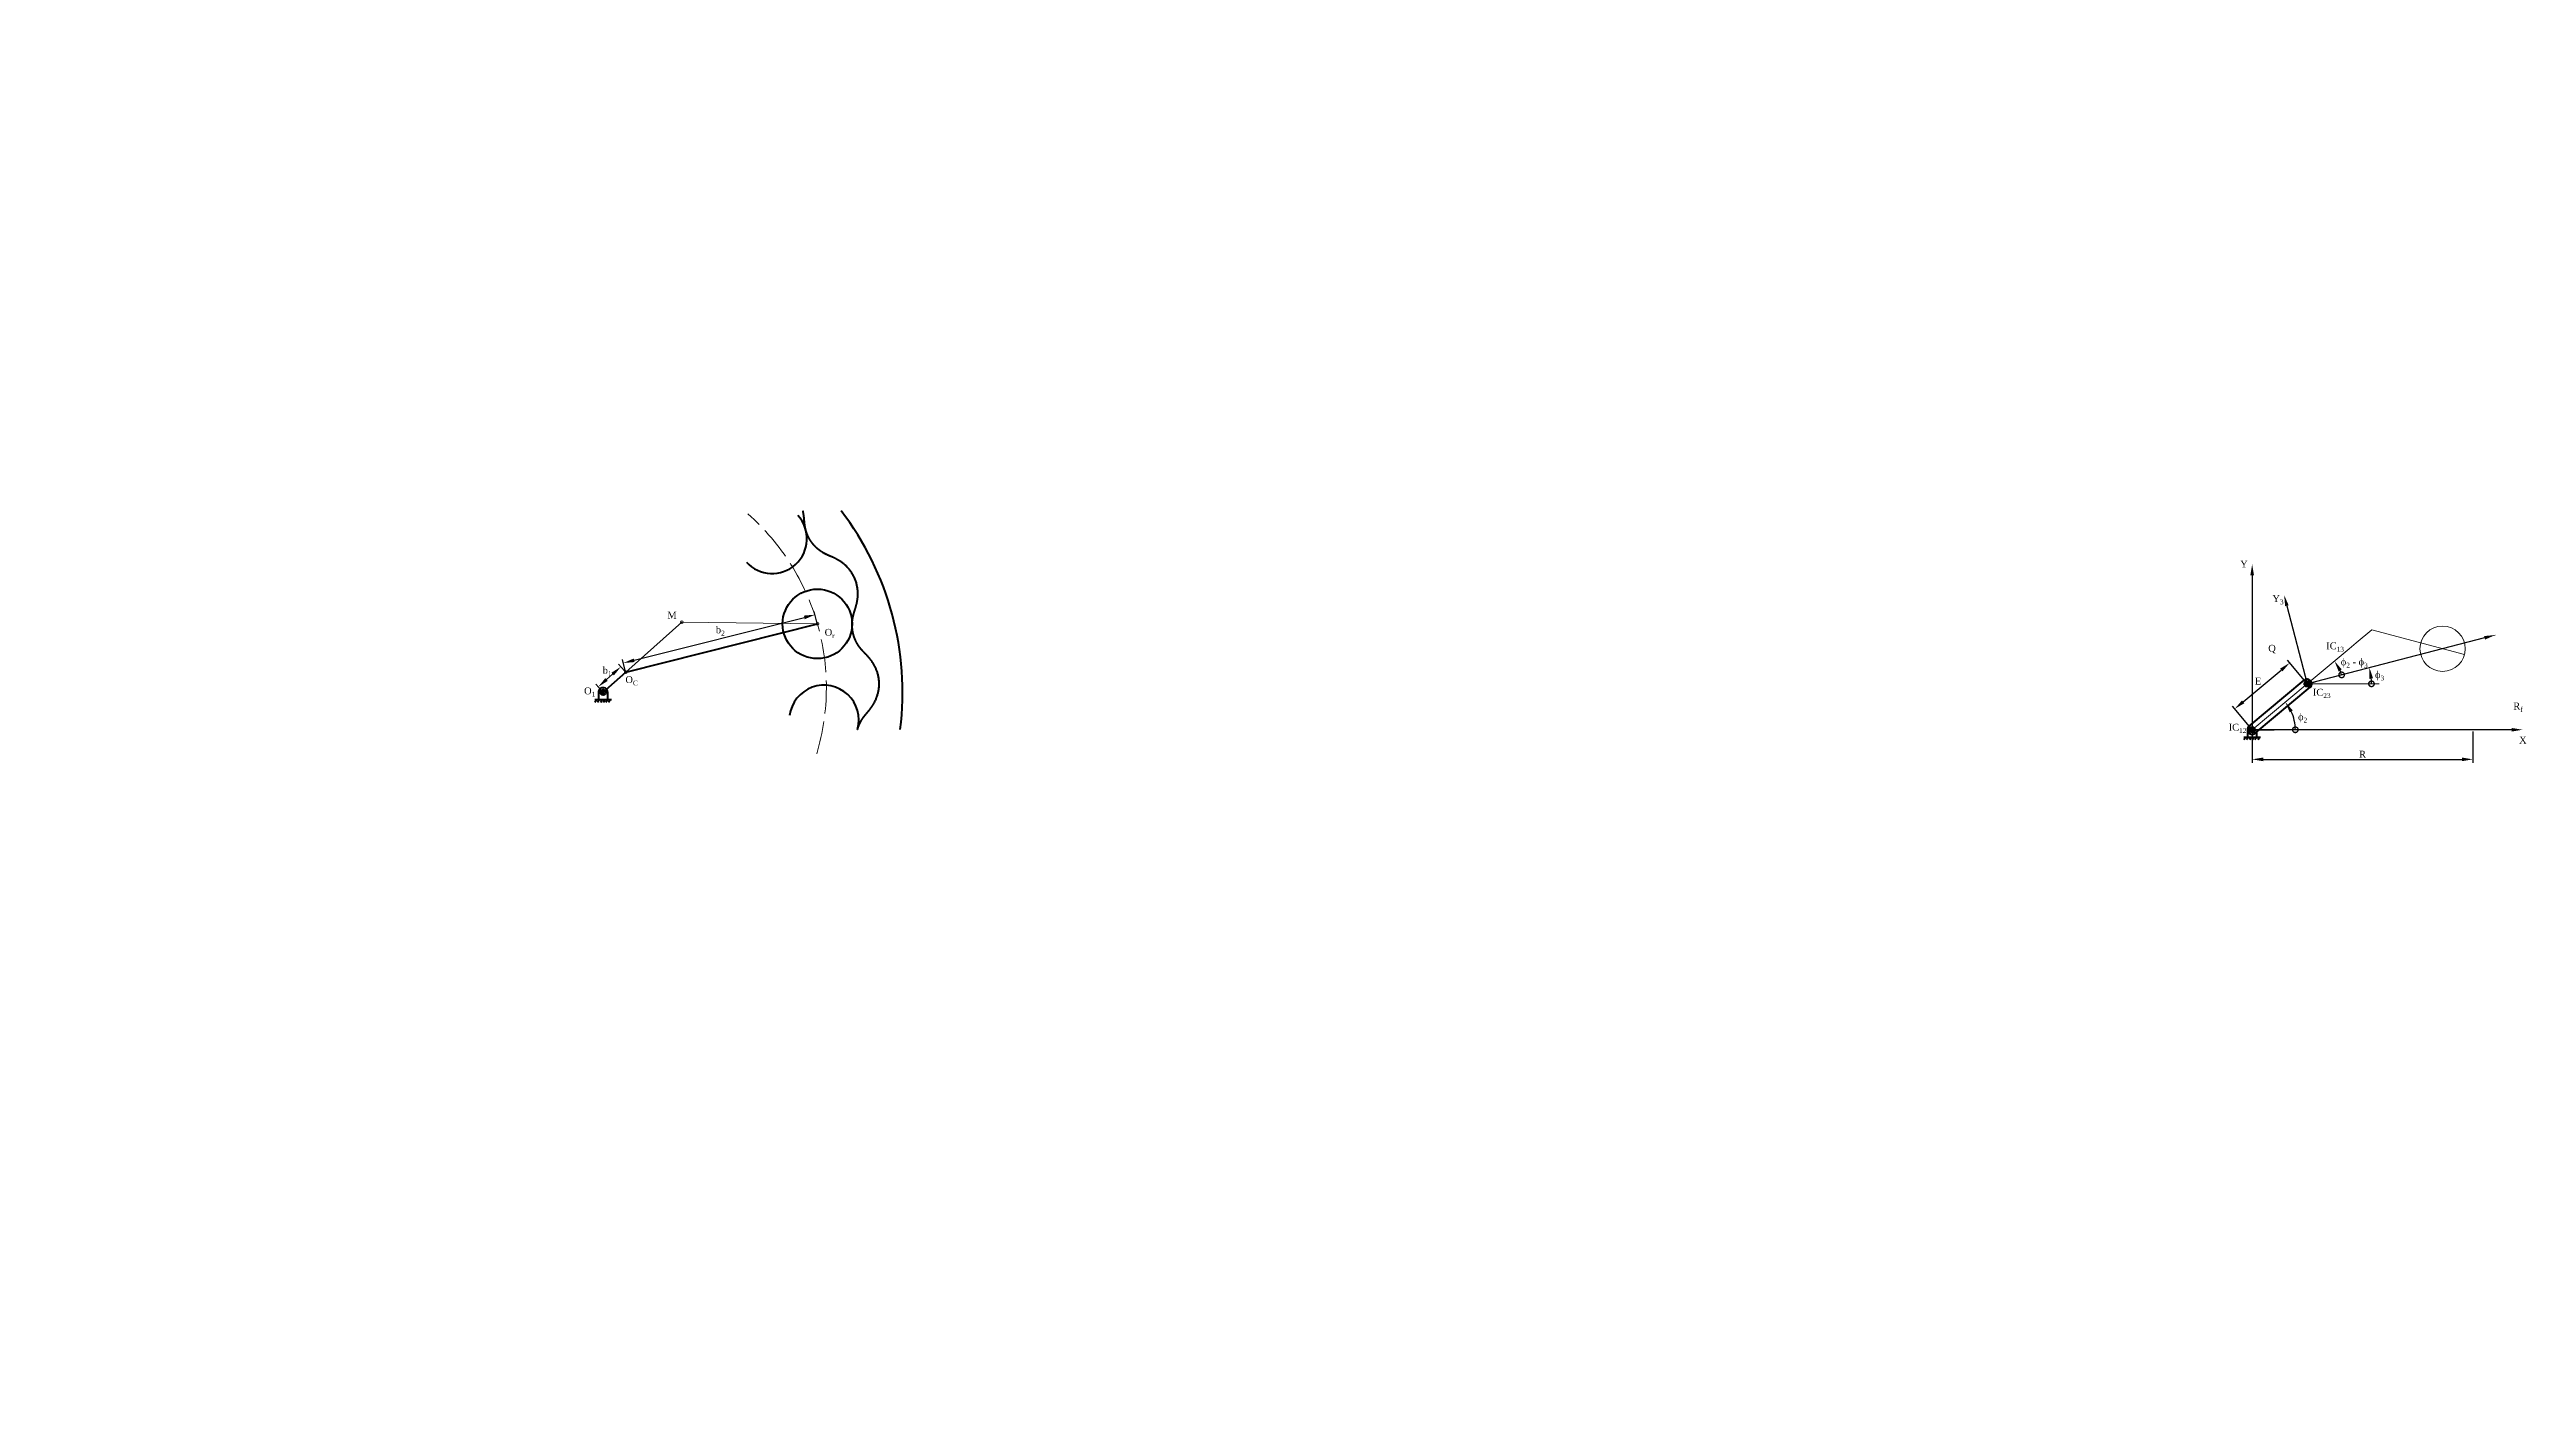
# Model space of a CAD drawing. Header units: millimetres. Extents: x -627 to 1823, y -1195 to 1759.
# Drawn here: x 925 to 1823, y -212 to 279 of the extents above; entities that cross this region are included whole.
import ezdxf
from ezdxf import colors
from ezdxf.entities.mleader import LeaderData, LeaderLine
from ezdxf.math import Vec2, Vec3

# ---------------------------------------------------------------- set-up
doc = ezdxf.new("R2010")
doc.units = ezdxf.units.MM
doc.linetypes.add('ACAD_ISO02W100', pattern=[15, 12, -3])
for name, color, linetype, lineweight in [('coordinate', 7, 'Continuous', 20), ('DIM', 7, 'Continuous', 20), ('PROFILE', 7, 'Continuous', 50)]:
    doc.layers.add(name, color=color, linetype=linetype, lineweight=lineweight)
doc.styles.get("Standard").update_dxf_attribs({"font": 'arial.ttf'})
doc.styles.add('可註解', font='arial.ttf')
doc.dimstyles.new('凸輪專題用', dxfattribs={"dimtxt": 2.5, "dimasz": 8, "dimexe": 1.25, "dimexo": 0.625, "dimtad": 1, "dimtxsty": 'Standard', "dimcen": 0, "dimadec": 0, "dimazin": 0, "dimtfac": 1, "dimtmove": 0, "dimatfit": 3, "dimfxl": 1, "dimarcsym": 0})

# ---------------------------------------------------------------- blocks, each defined once
blk = doc.blocks.new('_DotSmall')
at = {"color": 0, "linetype": 'ByBlock', "const_width": 0.5}
blk.add_lwpolyline([(-0.0625, 0, 1), (0.0625, 0, 1)], format="xyb", close=True, dxfattribs=at)
blk = doc.blocks.new('*D49')
at = {"layer": 'Defpoints', "color": 0, "transparency": 16777216}
for p in [(1743.38, 49.45), (1738.68, 36.39), (1723.45, 32.79), (1723.45, 32.79), (1803.45, 32.79)]:
    blk.add_point(p, dxfattribs=at)
at = {"layer": 'DIM', "color": 0, "lineweight": -2, "transparency": 16777216}
blk.add_arc((1723.45, 32.79), 15.65, 0, 25.21362, dxfattribs=at)
at = {"layer": 'DIM', "color": 0, "transparency": 16777216}
blk.add_solid([(1737.05, 39.1), (1738.17, 39.82), (1735.46, 42.83)], dxfattribs=at)
at = {"layer": 'DIM', "color": 0, "lineweight": -2, "transparency": 16777216, "xscale": 4, "yscale": 4, "zscale": 4, "rotation": 270.0000000000001}
blk.add_blockref('_DotSmall', (1739.1, 32.79), dxfattribs=at)
blk = doc.blocks.new('*D50')
at = {"layer": 'Defpoints', "color": 0, "transparency": 16777216}
for p in [(1737.06, 57.02), (1743.38, 49.45), (1723.45, 32.79)]:
    blk.add_point(p, dxfattribs=at)
at = {"layer": 'DIM', "color": 0, "lineweight": -2, "transparency": 16777216}
for p, q in [((1720.19, 42.92), (1733.99, 54.45)), ((1742.98, 49.93), (1736.25, 57.98)), ((1723.05, 33.27), (1716.32, 41.31))]:
    blk.add_line(p, q, dxfattribs=at)
at = {"layer": 'DIM', "color": 0, "transparency": 16777216}
for points in [[(1733.56, 54.96), (1734.41, 53.94), (1737.06, 57.02)], [(1719.77, 43.43), (1720.62, 42.41), (1717.13, 40.36)]]:
    blk.add_solid(points, dxfattribs=at)
at = {"layer": 'DIM', "color": 0, "transparency": 16777216, "insert": (1725.86, 50.1), "char_height": 2.5, "attachment_point": 5, "rotation": 39.89647}
blk.add_mtext('{\\fTimes New Roman|b0|i0|c0|p18; }', dxfattribs=at)
blk = doc.blocks.new('*D48')
at = {"layer": 'Defpoints', "color": 0, "transparency": 16777216}
for p in [(1723.45, 32.79), (1803.45, 32.79), (1803.45, 22.06)]:
    blk.add_point(p, dxfattribs=at)
at = {"layer": 'DIM', "color": 0, "lineweight": -2, "transparency": 16777216}
for p, q in [((1723.45, 32.17), (1723.45, 20.81)), ((1803.45, 32.17), (1803.45, 20.81)), ((1727.45, 22.06), (1799.45, 22.06))]:
    blk.add_line(p, q, dxfattribs=at)
at = {"layer": 'DIM', "color": 0, "transparency": 16777216}
for points in [[(1727.45, 22.73), (1727.45, 21.4), (1723.45, 22.06)], [(1799.45, 22.73), (1799.45, 21.4), (1803.45, 22.06)]]:
    blk.add_solid(points, dxfattribs=at)
at = {"layer": 'DIM', "color": 0, "transparency": 16777216, "insert": (1763.45, 23.94), "char_height": 2.5, "attachment_point": 5}
blk.add_mtext('{\\fTimes New Roman|b0|i0|c0|p18;R} ', dxfattribs=at)
blk = doc.blocks.new('*D51')
at = {"layer": 'Defpoints', "color": 0, "transparency": 16777216}
for p in [(1811.56, 67.13), (1755.26, 54.49), (1758.58, 62.16), (1743.38, 49.45), (1743.38, 49.45)]:
    blk.add_point(p, dxfattribs=at)
at = {"layer": 'DIM', "color": 0, "lineweight": -2, "transparency": 16777216}
blk.add_arc((1743.38, 49.45), 12.91, 14.53459, 22.06962, dxfattribs=at)
at = {"layer": 'DIM', "color": 0, "transparency": 16777216}
blk.add_solid([(1754.77, 53.96), (1755.91, 54.65), (1753.28, 57.73)], dxfattribs=at)
at = {"layer": 'DIM', "color": 0, "lineweight": -2, "transparency": 16777216, "xscale": 4, "yscale": 4, "zscale": 4, "rotation": 284.5345874168744}
blk.add_blockref('_DotSmall', (1755.88, 52.69), dxfattribs=at)
blk = doc.blocks.new('*D52')
at = {"layer": 'Defpoints', "color": 0, "transparency": 16777216}
for p in [(1811.56, 67.13), (1743.38, 49.45), (1743.38, 49.45), (1766.61, 51.42), (1769.51, 49.45)]:
    blk.add_point(p, dxfattribs=at)
at = {"layer": 'DIM', "color": 0, "lineweight": -2, "transparency": 16777216}
blk.add_arc((1743.38, 49.45), 23.31, 360, 4.69119, dxfattribs=at)
at = {"layer": 'DIM', "color": 0, "transparency": 16777216}
blk.add_solid([(1765.96, 51.25), (1767.27, 51.47), (1765.95, 55.3)], dxfattribs=at)
at = {"layer": 'DIM', "color": 0, "lineweight": -2, "transparency": 16777216, "xscale": 4, "yscale": 4, "zscale": 4, "rotation": 269.9999999999999}
blk.add_blockref('_DotSmall', (1766.69, 49.45), dxfattribs=at)
blk = doc.blocks.new('*D69')
at = {"layer": 'Defpoints', "color": 0, "transparency": 16777216}
for p in [(1132.26, 55.64), (1125.81, 46.38), (1134.01, 53.67)]:
    blk.add_point(p, dxfattribs=at)
at = {"layer": 'DIM', "color": 0, "lineweight": -2, "transparency": 16777216}
for p, q in [((1133.6, 54.13), (1131.43, 56.57)), ((1125.4, 46.85), (1123.23, 49.29)), ((1127.05, 51.01), (1129.27, 52.98))]:
    blk.add_line(p, q, dxfattribs=at)
at = {"layer": 'DIM', "color": 0, "transparency": 16777216}
for points in [[(1128.83, 53.48), (1129.71, 52.49), (1132.26, 55.64)], [(1126.61, 51.51), (1127.49, 50.51), (1124.06, 48.36)]]:
    blk.add_solid(points, dxfattribs=at)
blk = doc.blocks.new('*D70')
at = {"layer": 'Defpoints', "color": 0, "transparency": 16777216}
for p in [(1202.63, 74.51), (1203.47, 71.18), (1134.01, 53.67)]:
    blk.add_point(p, dxfattribs=at)
at = {"layer": 'DIM', "color": 0, "lineweight": -2, "transparency": 16777216}
for p, q in [((1137.05, 57.97), (1198.75, 73.53)), ((1203.31, 71.79), (1202.32, 75.72)), ((1133.86, 54.27), (1132.87, 58.21))]:
    blk.add_line(p, q, dxfattribs=at)
at = {"layer": 'DIM', "color": 0, "transparency": 16777216}
for points in [[(1198.59, 74.18), (1198.91, 72.88), (1202.63, 74.51)], [(1136.89, 58.62), (1137.21, 57.33), (1133.17, 56.99)]]:
    blk.add_solid(points, dxfattribs=at)
blk = doc.blocks.new('*D205')
at = {"layer": 'Defpoints', "color": 0, "transparency": 16777216}
for p in [(1130.12, -289.58), (1121.26, -296.99), (1121.26, -296.99), (1130.32, -299.06), (1176.64, -342.25)]:
    blk.add_point(p, dxfattribs=at)
at = {"layer": 'DIM', "color": 0, "lineweight": -2, "transparency": 16777216}
blk.add_arc((1121.26, -296.99), 9.29, 320.73732, 359.5981, dxfattribs=at)
at = {"layer": 'DIM', "color": 0, "transparency": 16777216}
blk.add_solid([(1129.55, -297.41), (1131.55, -296.69), (1128.39, -291.03)], dxfattribs=at)
at = {"layer": 'DIM', "color": 0, "lineweight": -2, "transparency": 16777216, "xscale": 6.4, "yscale": 6.4, "zscale": 6.4, "rotation": 230.7373248420033}
blk.add_blockref('_DotSmall', (1128.45, -302.87), dxfattribs=at)
blk = doc.blocks.new('*D213')
at = {"layer": 'Defpoints', "color": 0, "transparency": 16777216}
for p in [(1106.73, -704.37), (1094.27, -715.44), (1094.27, -715.44), (1117.41, -709.73), (1121.66, -715.44)]:
    blk.add_point(p, dxfattribs=at)
at = {"layer": 'DIM', "color": 0, "lineweight": -2, "transparency": 16777216}
blk.add_line((1107.2, -703.96), (1113.02, -698.79), dxfattribs=at)
blk.add_arc((1094.27, -715.44), 23.83, 0, 26.18211, dxfattribs=at)
at = {"layer": 'DIM', "color": 0, "transparency": 16777216}
blk.add_solid([(1114.77, -705.52), (1116.54, -704.33), (1112.09, -699.62)], dxfattribs=at)
at = {"layer": 'DIM', "color": 0, "lineweight": -2, "transparency": 16777216, "xscale": 6.4, "yscale": 6.4, "zscale": 6.4, "rotation": 270.0000000000002}
blk.add_blockref('_DotSmall', (1118.1, -715.44), dxfattribs=at)
blk = doc.blocks.new('*D214')
at = {"layer": 'Defpoints', "color": 0, "transparency": 16777216}
for p in [(1267.03, -678.4), (1094.27, -715.44), (1094.27, -715.44), (1107.99, -714.48), (1121.66, -715.44)]:
    blk.add_point(p, dxfattribs=at)
at = {"layer": 'DIM', "color": 0, "lineweight": -2, "transparency": 16777216}
for start, end in [(39.01154, 65.91965), (333.09189, 0), (0, 12.10343)]:
    blk.add_arc((1094.27, -715.44), 13.75, start, end, dxfattribs=at)
at = {"layer": 'DIM', "color": 0, "transparency": 16777216}
blk.add_solid([(1105.92, -706.33), (1103.99, -707.25), (1107.72, -712.56)], dxfattribs=at)
at = {"layer": 'DIM', "color": 0, "lineweight": -2, "transparency": 16777216, "xscale": 6.4, "yscale": 6.4, "zscale": 6.4, "rotation": 90.00000000000004}
blk.add_blockref('_DotSmall', (1108.02, -715.44), dxfattribs=at)
blk = doc.blocks.new('*D218')
at = {"layer": 'Defpoints', "color": 0, "transparency": 16777216}
for p in [(1212.31, -677.75), (1113.4, -698.45), (1113.4, -698.45), (1158.13, -695.37), (1161.06, -698.45)]:
    blk.add_point(p, dxfattribs=at)
at = {"layer": 'DIM', "color": 0, "lineweight": -2, "transparency": 16777216}
blk.add_arc((1113.4, -698.45), 44.83, 0, 3.63372, dxfattribs=at)
at = {"layer": 'DIM', "color": 0, "transparency": 16777216}
blk.add_solid([(1157.09, -695.75), (1159.2, -695.47), (1157.28, -689.27)], dxfattribs=at)
at = {"layer": 'DIM', "color": 0, "lineweight": -2, "transparency": 16777216, "xscale": 6.4, "yscale": 6.4, "zscale": 6.4, "rotation": 270}
blk.add_blockref('_DotSmall', (1158.23, -698.45), dxfattribs=at)

msp = doc.modelspace()

# ---------------------------------------------------------------- hatches: boundary and pattern name
at = {"layer": 'DIM'}
h = msp.add_hatch(color=256, dxfattribs=at)
h.dxf.hatch_style = 1
h.paths.add_polyline_path([(1743.88, 49.453), (1743.38, 49.453), (1742.997, 49.132, 0.7008809)])
h.paths.add_polyline_path([(1743.284, 49.943, 0.3582298), (1742.88, 49.453, 0.1758613), (1742.997, 49.132), (1743.38, 49.453)])
h.paths.add_polyline_path([(1743.764, 49.773, 0.2738851), (1743.284, 49.943), (1743.38, 49.453)])
h.paths.add_polyline_path([(1743.871, 49.549, 0.1260307), (1743.764, 49.773), (1743.38, 49.453)])
h.paths.add_polyline_path([(1743.871, 49.549), (1743.38, 49.453), (1743.88, 49.453, 0.0487501)])
h = msp.add_hatch(color=256, dxfattribs=at)
h.dxf.hatch_style = 1
h.paths.add_polyline_path([(1723.45, 33.291, 0.4142136), (1722.95, 32.791, 1), (1723.95, 32.791), (1723.45, 32.791)])
h.paths.add_polyline_path([(1723.834, 33.111, 0.2221686), (1723.45, 33.291), (1723.45, 32.791)], flags=17)
h.paths.add_polyline_path([(1723.834, 33.111), (1723.45, 32.791), (1723.95, 32.791, 0.1758613)], flags=17)

# ---------------------------------------------------------------- linework, layer by layer
for p, q in [((1134.012, 53.667), (1154.376, 71.757)), ((1154.376, 71.757), (1203.468, 71.18)), ((1743.38, 49.453), (1811.559, 67.129)), ((1758.578, 62.158), (1761.192, 64.344)), ((1761.192, 64.344), (1766.828, 69.055)), ((1766.828, 69.055), (1800.388, 60.047)), ((1743.38, 49.453), (1758.578, 62.158)), ((1723.45, 32.791), (1743.38, 49.453)), ((1723.45, 32.791), (1743.38, 49.453)), ((1743.38, 49.453), (1769.507, 49.453)), ((1723.45, 32.791), (1803.45, 32.791))]:
    msp.add_line(p, q, dxfattribs=at)
for centre, radius in [((1154.376, 71.757), 0.5), ((1203.468, 71.18), 0.5), ((1792.456, 62.176), 8.213), ((1134.012, 53.667), 0.5), ((1743.38, 49.453), 0.5), ((1723.45, 32.791), 0.5)]:
    msp.add_circle(centre, radius, dxfattribs=at)
at = {"layer": 'DIM', "linetype": 'ACAD_ISO02W100'}
msp.add_arc((1122.722, 48.027), 84, 343.397555, 48.602445, dxfattribs=at)
at = {"layer": 'PROFILE'}
for p, q in [((1134.012, 53.667), (1203.468, 71.18)), ((1124.145, 46.383), (1124.145, 43.717)), ((1125.812, 46.383), (1134.012, 53.667)), ((1127.479, 43.717), (1127.479, 46.383)), ((1722.381, 34.069), (1742.311, 50.731)), ((1724.519, 31.512), (1744.449, 48.174)), ((1122.812, 43.717), (1128.812, 43.717)), ((1123.477, 43.717), (1122.821, 42.729)), ((1124.477, 43.717), (1123.821, 42.729)), ((1125.477, 43.717), (1124.821, 42.729)), ((1126.477, 43.717), (1125.821, 42.729)), ((1127.477, 43.717), (1126.821, 42.729)), ((1128.477, 43.717), (1127.821, 42.729)), ((1720.45, 30.124), (1726.45, 30.124)), ((1721.115, 30.124), (1720.459, 29.136)), ((1722.115, 30.124), (1721.459, 29.136)), ((1721.784, 32.791), (1721.784, 30.124)), ((1723.115, 30.124), (1722.459, 29.136)), ((1724.115, 30.124), (1723.459, 29.136)), ((1725.115, 30.124), (1724.459, 29.136)), ((1725.117, 30.124), (1725.117, 32.011)), ((1726.115, 30.124), (1725.459, 29.136))]:
    msp.add_line(p, q, dxfattribs=at)
for centre, radius in [((1203.468, 71.18), 12.6), ((1125.812, 46.383), 1), ((1125.812, 46.383), 0.5), ((1743.38, 49.453), 1), ((1723.45, 32.791), 1)]:
    msp.add_circle(centre, radius, dxfattribs=at)
for centre, radius, start, end in [((1187.07, 102.021), 12.6, 222.247429, 42.247429), ((1125.812, 46.383), 108.517, 352.883586, 37.319534), ((1125.812, 46.383), 1.667, 358.13818, 181.86182), ((1205.904, 36.336), 12.6, 344.362541, 172.849721), ((1743.38, 49.453), 1.667, 309.534108, 130.258842), ((1723.45, 32.791), 1.667, 129.896475, 181.86182), ((1723.45, 32.791), 1.667, 129.896475, 309.896475)]:
    msp.add_arc(centre, radius, start, end, dxfattribs=at)
msp.add_open_spline([(1218.038, 32.94), (1218.048, 32.977), (1218.07, 33.053), (1218.104, 33.168), (1218.139, 33.284), (1218.176, 33.4), (1218.213, 33.515), (1218.251, 33.629), (1218.29, 33.742), (1218.33, 33.855), (1218.37, 33.966), (1218.412, 34.077), (1218.454, 34.187), (1218.497, 34.296), (1218.54, 34.404), (1218.584, 34.511), (1218.629, 34.617), (1218.674, 34.722), (1218.721, 34.825), (1218.767, 34.928), (1218.814, 35.03), (1218.862, 35.131), (1218.91, 35.231), (1218.959, 35.329), (1219.008, 35.427), (1219.058, 35.524), (1219.108, 35.619), (1219.158, 35.713), (1219.209, 35.807), (1219.261, 35.899), (1219.312, 35.99), (1219.364, 36.08), (1219.416, 36.169), (1219.469, 36.257), (1219.522, 36.344), (1219.575, 36.431), (1219.628, 36.516), (1219.682, 36.6), (1219.735, 36.683), (1219.79, 36.766), (1219.844, 36.847), (1219.899, 36.928), (1219.954, 37.008), (1220.009, 37.088), (1220.064, 37.166), (1220.12, 37.245), (1220.177, 37.322), (1220.233, 37.4), (1220.29, 37.477), (1220.348, 37.553), (1220.406, 37.63), (1220.464, 37.706), (1220.523, 37.782), (1220.583, 37.858), (1220.643, 37.935), (1220.705, 38.012), (1220.767, 38.089), (1220.83, 38.167), (1220.894, 38.246), (1220.96, 38.326), (1221.026, 38.407), (1221.095, 38.489), (1221.165, 38.573), (1221.236, 38.659), (1221.31, 38.746), (1221.385, 38.836), (1221.463, 38.929), (1221.544, 39.025), (1221.627, 39.124), (1221.713, 39.227), (1221.803, 39.335), (1221.896, 39.447), (1221.993, 39.564), (1222.094, 39.688), (1222.199, 39.818), (1222.309, 39.955), (1222.424, 40.1), (1222.544, 40.255), (1222.67, 40.419), (1222.802, 40.595), (1222.939, 40.783), (1223.083, 40.984), (1223.233, 41.2), (1223.39, 41.433), (1223.552, 41.683), (1223.721, 41.954), (1223.894, 42.246), (1224.073, 42.561), (1224.255, 42.901), (1224.439, 43.269), (1224.623, 43.665), (1224.806, 44.09), (1224.985, 44.547), (1225.157, 45.036), (1225.318, 45.555), (1225.465, 46.106), (1225.594, 46.685), (1225.702, 47.289), (1225.785, 47.916), (1225.839, 48.56), (1225.864, 49.216), (1225.856, 49.877), (1225.817, 50.537), (1225.747, 51.189), (1225.648, 51.828), (1225.522, 52.447), (1225.372, 53.043), (1225.203, 53.612), (1225.018, 54.15), (1224.821, 54.658), (1224.616, 55.133), (1224.405, 55.576), (1224.193, 55.988), (1223.981, 56.37), (1223.772, 56.724), (1223.567, 57.051), (1223.367, 57.353), (1223.173, 57.632), (1222.986, 57.89), (1222.807, 58.129), (1222.634, 58.35), (1222.47, 58.555), (1222.312, 58.746), (1222.162, 58.924), (1222.018, 59.089), (1221.881, 59.245), (1221.75, 59.39), (1221.626, 59.527), (1221.506, 59.657), (1221.392, 59.779), (1221.283, 59.895), (1221.178, 60.005), (1221.077, 60.111), (1220.981, 60.212), (1220.887, 60.308), (1220.797, 60.402), (1220.71, 60.492), (1220.626, 60.579), (1220.544, 60.663), (1220.465, 60.746), (1220.387, 60.826), (1220.312, 60.905), (1220.238, 60.982), (1220.166, 61.058), (1220.095, 61.133), (1220.025, 61.207), (1219.957, 61.281), (1219.89, 61.354), (1219.823, 61.426), (1219.757, 61.498), (1219.692, 61.57), (1219.628, 61.642), (1219.565, 61.714), (1219.501, 61.787), (1219.439, 61.859), (1219.377, 61.932), (1219.315, 62.005), (1219.253, 62.078), (1219.192, 62.153), (1219.131, 62.227), (1219.07, 62.303), (1219.01, 62.379), (1218.95, 62.456), (1218.89, 62.533), (1218.83, 62.612), (1218.77, 62.691), (1218.711, 62.771), (1218.652, 62.853), (1218.593, 62.935), (1218.534, 63.018), (1218.476, 63.102), (1218.417, 63.187), (1218.359, 63.274), (1218.302, 63.361), (1218.244, 63.449), (1218.187, 63.539), (1218.13, 63.63), (1218.073, 63.721), (1218.017, 63.814), (1217.961, 63.908), (1217.906, 64.003), (1217.851, 64.099), (1217.796, 64.196), (1217.742, 64.295), (1217.688, 64.394), (1217.635, 64.495), (1217.582, 64.596), (1217.53, 64.699), (1217.478, 64.802), (1217.428, 64.907), (1217.377, 65.013), (1217.328, 65.119), (1217.279, 65.227), (1217.23, 65.335), (1217.183, 65.445), (1217.136, 65.555), (1217.09, 65.666), (1217.045, 65.778), (1217.001, 65.891), (1216.957, 66.005), (1216.915, 66.119), (1216.873, 66.234), (1216.832, 66.35), (1216.792, 66.467), (1216.753, 66.584), (1216.715, 66.702), (1216.678, 66.82), (1216.642, 66.939), (1216.607, 67.058), (1216.573, 67.178), (1216.54, 67.298), (1216.508, 67.419), (1216.478, 67.54), (1216.448, 67.661), (1216.419, 67.783), (1216.392, 67.904), (1216.365, 68.026), (1216.34, 68.149), (1216.316, 68.271), (1216.293, 68.393), (1216.271, 68.516), (1216.25, 68.638), (1216.23, 68.761), (1216.212, 68.883), (1216.194, 69.005), (1216.178, 69.127), (1216.163, 69.249), (1216.149, 69.371), (1216.136, 69.492), (1216.124, 69.613), (1216.114, 69.734), (1216.104, 69.855), (1216.096, 69.975), (1216.088, 70.094), (1216.082, 70.213), (1216.077, 70.332), (1216.072, 70.45), (1216.069, 70.568), (1216.067, 70.685), (1216.066, 70.801), (1216.066, 70.917), (1216.067, 71.032), (1216.069, 71.146), (1216.071, 71.26), (1216.075, 71.373), (1216.08, 71.485), (1216.085, 71.596), (1216.092, 71.707), (1216.099, 71.817), (1216.107, 71.926), (1216.116, 72.034), (1216.126, 72.141), (1216.136, 72.248), (1216.147, 72.353), (1216.159, 72.458), (1216.172, 72.562), (1216.186, 72.665), (1216.2, 72.768), (1216.215, 72.869), (1216.23, 72.97), (1216.246, 73.069), (1216.263, 73.169), (1216.28, 73.267), (1216.298, 73.364), (1216.317, 73.461), (1216.336, 73.558), (1216.355, 73.653), (1216.375, 73.748), (1216.396, 73.843), (1216.417, 73.937), (1216.439, 74.031), (1216.461, 74.124), (1216.484, 74.217), (1216.507, 74.31), (1216.531, 74.403), (1216.555, 74.495), (1216.58, 74.588), (1216.605, 74.681), (1216.631, 74.775), (1216.658, 74.868), (1216.685, 74.963), (1216.713, 75.058), (1216.741, 75.155), (1216.771, 75.252), (1216.8, 75.351), (1216.831, 75.451), (1216.863, 75.553), (1216.895, 75.657), (1216.929, 75.764), (1216.963, 75.873), (1216.998, 75.985), (1217.035, 76.101), (1217.073, 76.22), (1217.112, 76.344), (1217.152, 76.472), (1217.193, 76.605), (1217.236, 76.745), (1217.281, 76.89), (1217.327, 77.043), (1217.375, 77.203), (1217.424, 77.372), (1217.474, 77.55), (1217.526, 77.739), (1217.58, 77.939), (1217.634, 78.152), (1217.689, 78.378), (1217.745, 78.619), (1217.801, 78.876), (1217.857, 79.151), (1217.911, 79.445), (1217.963, 79.759), (1218.012, 80.095), (1218.056, 80.454), (1218.094, 80.839), (1218.123, 81.248), (1218.142, 81.685), (1218.148, 82.148), (1218.139, 82.639), (1218.11, 83.156), (1218.06, 83.698), (1217.986, 84.262), (1217.883, 84.847), (1217.751, 85.447), (1217.588, 86.057), (1217.392, 86.673), (1217.164, 87.288), (1216.904, 87.896), (1216.615, 88.491), (1216.301, 89.067), (1215.965, 89.619), (1215.611, 90.143), (1215.245, 90.636), (1214.871, 91.097), (1214.494, 91.524), (1214.118, 91.917), (1213.746, 92.277), (1213.382, 92.606), (1213.029, 92.906), (1212.687, 93.178), (1212.358, 93.424), (1212.043, 93.648), (1211.743, 93.85), (1211.457, 94.034), (1211.186, 94.201), (1210.929, 94.353), (1210.685, 94.491), (1210.454, 94.618), (1210.236, 94.734), (1210.029, 94.84), (1209.832, 94.939), (1209.646, 95.03), (1209.47, 95.114), (1209.302, 95.193), (1209.143, 95.267), (1208.99, 95.336), (1208.845, 95.402), (1208.706, 95.463), (1208.573, 95.522), (1208.445, 95.578), (1208.321, 95.632), (1208.203, 95.684), (1208.088, 95.734), (1207.976, 95.782), (1207.869, 95.829), (1207.764, 95.875), (1207.661, 95.919), (1207.561, 95.963), (1207.464, 96.006), (1207.368, 96.049), (1207.274, 96.091), (1207.181, 96.133), (1207.09, 96.175), (1206.999, 96.216), (1206.91, 96.258), (1206.822, 96.299), (1206.734, 96.341), (1206.648, 96.383), (1206.561, 96.425), (1206.475, 96.467), (1206.39, 96.51), (1206.304, 96.554), (1206.219, 96.598), (1206.134, 96.642), (1206.049, 96.687), (1205.964, 96.733), (1205.879, 96.779), (1205.795, 96.826), (1205.71, 96.874), (1205.624, 96.923), (1205.539, 96.973), (1205.454, 97.023), (1205.368, 97.075), (1205.282, 97.127), (1205.197, 97.181), (1205.11, 97.235), (1205.024, 97.29), (1204.938, 97.347), (1204.851, 97.404), (1204.764, 97.463), (1204.677, 97.522), (1204.59, 97.583), (1204.503, 97.645), (1204.415, 97.708), (1204.328, 97.773), (1204.24, 97.838), (1204.153, 97.904), (1204.065, 97.972), (1203.977, 98.041), (1203.89, 98.111), (1203.802, 98.182), (1203.714, 98.255), (1203.627, 98.329), (1203.539, 98.403), (1203.452, 98.479), (1203.365, 98.557), (1203.278, 98.635), (1203.192, 98.715), (1203.105, 98.795), (1203.019, 98.877), (1202.933, 98.96), (1202.848, 99.044), (1202.763, 99.129), (1202.678, 99.215), (1202.594, 99.303), (1202.51, 99.391), (1202.427, 99.48), (1202.345, 99.571), (1202.263, 99.662), (1202.181, 99.755), (1202.1, 99.848), (1202.02, 99.942), (1201.941, 100.037), (1201.862, 100.133), (1201.784, 100.23), (1201.707, 100.328), (1201.63, 100.426), (1201.555, 100.526), (1201.48, 100.626), (1201.406, 100.726), (1201.333, 100.828), (1201.261, 100.93), (1201.19, 101.032), (1201.12, 101.135), (1201.051, 101.239), (1200.983, 101.343), (1200.915, 101.448), (1200.849, 101.553), (1200.784, 101.659), (1200.72, 101.765), (1200.658, 101.871), (1200.596, 101.978), (1200.535, 102.084), (1200.476, 102.191), (1200.417, 102.299), (1200.36, 102.406), (1200.304, 102.514), (1200.249, 102.621), (1200.195, 102.729), (1200.143, 102.836), (1200.091, 102.944), (1200.041, 103.052), (1199.992, 103.159), (1199.944, 103.267), (1199.897, 103.374), (1199.852, 103.481), (1199.807, 103.588), (1199.764, 103.694), (1199.722, 103.801), (1199.681, 103.907), (1199.641, 104.013), (1199.603, 104.118), (1199.565, 104.223), (1199.529, 104.328), (1199.493, 104.432), (1199.459, 104.536), (1199.426, 104.639), (1199.394, 104.742), (1199.363, 104.844), (1199.333, 104.946), (1199.304, 105.048), (1199.276, 105.149), (1199.249, 105.249), (1199.223, 105.349), (1199.198, 105.448), (1199.173, 105.547), (1199.15, 105.646), (1199.127, 105.744), (1199.106, 105.841), (1199.085, 105.938), (1199.065, 106.035), (1199.046, 106.131), (1199.027, 106.227), (1199.009, 106.322), (1198.992, 106.418), (1198.976, 106.513), (1198.96, 106.607), (1198.945, 106.702), (1198.93, 106.797), (1198.916, 106.891), (1198.903, 106.986), (1198.89, 107.081), (1198.877, 107.176), (1198.865, 107.272), (1198.853, 107.368), (1198.842, 107.465), (1198.831, 107.563), (1198.82, 107.662), (1198.81, 107.762), (1198.799, 107.863), (1198.789, 107.965), (1198.779, 108.07), (1198.769, 108.176), (1198.759, 108.285), (1198.749, 108.396), (1198.739, 108.51), (1198.729, 108.627), (1198.719, 108.748), (1198.708, 108.873), (1198.696, 109.002), (1198.685, 109.136), (1198.672, 109.275), (1198.658, 109.42), (1198.644, 109.572), (1198.628, 109.73), (1198.611, 109.897), (1198.591, 110.071), (1198.57, 110.256), (1198.546, 110.45), (1198.518, 110.655), (1198.487, 110.872), (1198.452, 111.102), (1198.411, 111.346), (1198.364, 111.605), (1198.311, 111.88), (1198.27, 112.071), (1198.248, 112.171), (1198.247, 112.173)], degree=3, knots=[475.1879425, 475.1879425, 475.1879425, 475.1879425, 475.3033034, 475.4254101, 475.5471141, 475.6683887, 475.7892086, 475.9095507, 476.0293911, 476.1487067, 476.2674757, 476.385676, 476.503287, 476.6202891, 476.7366638, 476.8523924, 476.9674581, 477.0818449, 477.1955384, 477.3085248, 477.4207921, 477.5323287, 477.6431258, 477.7531744, 477.8624693, 477.9710052, 478.078779, 478.1857899, 478.2920391, 478.3975287, 478.5022652, 478.6062555, 478.70951, 478.8120417, 478.9138665, 479.0150031, 479.1154729, 479.215302, 479.3145187, 479.4131565, 479.5112521, 479.6088471, 479.7059873, 479.8027238, 479.8991137, 479.9952187, 480.0911066, 480.1868535, 480.2825406, 480.3782584, 480.4741036, 480.5701839, 480.6666141, 480.7635215, 480.8610435, 480.9593285, 481.0585389, 481.1588508, 481.2604541, 481.3635577, 481.4683853, 481.5751815, 481.6842112, 481.7957619, 481.910145, 482.0276989, 482.1487916, 482.2738228, 482.4032242, 482.5374663, 482.6770591, 482.822556, 482.9745571, 483.1337127, 483.3007269, 483.4763623, 483.6614421, 483.8568544, 484.0635525, 484.282561, 484.5149733, 484.7619522, 485.0247251, 485.3045783, 485.6028467, 485.9208985, 486.2601105, 486.6218394, 487.0073795, 487.4179167, 487.8544608, 488.3177736, 488.8082869, 489.3260094, 489.8704349, 490.4404563, 491.0342983, 491.6494729, 492.2827848, 492.9303747, 493.5878251, 494.2503136, 494.912802, 495.5702524, 496.2178423, 496.8511542, 497.4663288, 498.0601708, 498.6301922, 499.1746177, 499.6923402, 500.1828535, 500.6461663, 501.0827104, 501.4932476, 501.8787878, 502.2405167, 502.5797286, 502.8977805, 503.1960489, 503.4759021, 503.7386749, 503.9856538, 504.2180662, 504.4370746, 504.6437727, 504.839185, 505.0242649, 505.1999002, 505.3669144, 505.5260701, 505.6780711, 505.823568, 505.9631608, 506.0974029, 506.2268043, 506.3518355, 506.4729282, 506.5904821, 506.7048652, 506.816416, 506.9254456, 507.0322419, 507.1370694, 507.240173, 507.3417763, 507.4420883, 507.5412986, 507.6395836, 507.7371056, 507.8340131, 507.9304432, 508.0265235, 508.1223687, 508.2180865, 508.3137737, 508.4095205, 508.5054084, 508.6015134, 508.6979033, 508.7946399, 508.8917801, 508.989375, 509.0874707, 509.1861084, 509.2853252, 509.3851542, 509.485624, 509.5867606, 509.6885854, 509.7911171, 509.8943717, 509.9983619, 510.1030984, 510.208588, 510.3148372, 510.4218481, 510.529622, 510.6381578, 510.7474527, 510.8575014, 510.9682984, 511.079835, 511.1921023, 511.3050888, 511.4187822, 511.5331691, 511.6482347, 511.7639633, 511.880338, 511.9973401, 512.1149511, 512.2331515, 512.3519204, 512.471236, 512.5910764, 512.7114185, 512.8322385, 512.953513, 513.075217, 513.1973237, 513.3198099, 513.4426469, 513.5658096, 513.6892703, 513.813002, 513.9369769, 514.061167, 514.1855436, 514.3100788, 514.434744, 514.559511, 514.6843496, 514.8092319, 514.9341288, 515.059011, 515.1838499, 515.3086167, 515.4332815, 515.5578172, 515.6821939, 515.806384, 515.9303587, 516.0540903, 516.1775509, 516.3007135, 516.4235507, 516.5460365, 516.6681439, 516.7898474, 516.9111221, 517.0319424, 517.1522843, 517.2721248, 517.3914404, 517.510209, 517.6284096, 517.7460204, 517.8630228, 517.9793971, 518.0951259, 518.2101917, 518.3245784, 518.4382718, 518.5512584, 518.663525, 518.7750618, 518.8858588, 518.9959078, 519.1052026, 519.2137382, 519.3215128, 519.4285237, 519.5347724, 519.640262, 519.7449983, 519.8489887, 519.9522438, 520.0547756, 520.1565999, 520.2577362, 520.3582062, 520.4580355, 520.5572525, 520.6558899, 520.7539855, 520.8515805, 520.9487209, 521.0454575, 521.1418468, 521.2379522, 521.3338399, 521.4295867, 521.5252741, 521.6209914, 521.7168373, 521.8129175, 521.9093479, 522.0062551, 522.1037769, 522.2020619, 522.3012721, 522.4015838, 522.5031876, 522.6062911, 522.7111192, 522.8179152, 522.9269446, 523.038495, 523.1528783, 523.2704328, 523.3915257, 523.5165565, 523.6459579, 523.7802002, 523.919793, 524.0652897, 524.2172908, 524.3764463, 524.5434606, 524.7190962, 524.9041762, 525.0995873, 525.3062858, 525.5252947, 525.7577071, 526.0046856, 526.2674586, 526.5473113, 526.8455806, 527.1636319, 527.502844, 527.8645725, 528.2501129, 528.6606503, 529.0971939, 529.5605068, 530.0510206, 530.5687427, 531.1131683, 531.68319, 532.2770313, 532.8922064, 533.5255181, 534.1731078, 534.8305589, 535.4930472, 536.1555357, 536.8129864, 537.4605761, 538.0938876, 538.7090627, 539.3029043, 539.8729261, 540.4173511, 540.9350736, 541.4255869, 541.8889003, 542.3254441, 542.7359808, 543.1215217, 543.4832499, 543.822462, 544.1405136, 544.4387824, 544.718636, 544.9814086, 545.2283871, 545.4607996, 545.6798082, 545.8865064, 546.0819179, 546.2669976, 546.4426334, 546.6096482, 546.7688037, 546.9208042, 547.0663014, 547.2058942, 547.3401365, 547.4695379, 547.5945687, 547.7156617, 547.8332157, 547.9475989, 548.0591491, 548.1681791, 548.2749753, 548.3798026, 548.4829061, 548.5845101, 548.6848219, 548.7840321, 548.8823169, 548.9798389, 549.0767462, 549.1731769, 549.2692572, 549.3651024, 549.4608197, 549.5565068, 549.6522538, 549.7481423, 549.8442472, 549.9406367, 550.0373733, 550.1345138, 550.2321088, 550.3302042, 550.4288422, 550.5280589, 550.6278878, 550.7283578, 550.8294941, 550.9313187, 551.0338505, 551.1371051, 551.2410952, 551.3458322, 551.4513218, 551.5575706, 551.6645815, 551.7723558, 551.8808909, 551.9901859, 552.100235, 552.2110317, 552.3225692, 552.4348355, 552.5478225, 552.6615155, 552.7759028, 552.890968, 553.0066966, 553.1230712, 553.2400732, 553.3576845, 553.475885, 553.5946539, 553.7139698, 553.8338097, 553.954152, 554.0749723, 554.1962463, 554.3179497, 554.4400575, 554.5625433, 554.6853806, 554.8085431, 554.9320041, 555.0557353, 555.1797104, 555.3039, 555.4282768, 555.5528124, 555.677478, 555.8022442, 555.9270829, 556.051965, 556.1768623, 556.3017446, 556.4265835, 556.5513496, 556.6760155, 556.8005503, 556.9249275, 557.0491173, 557.1730919, 557.2968238, 557.4202841, 557.543447, 557.6662846, 557.7887701, 557.9108772, 558.0325813, 558.1538556, 558.2746757, 558.3950181, 558.5148583, 558.6341738, 558.7529424, 558.8711426, 558.9887541, 559.1057566, 559.2221308, 559.3378594, 559.4529253, 559.5673121, 559.6810051, 559.7939917, 559.9062588, 560.0177954, 560.1285925, 560.2386416, 560.3479363, 560.456472, 560.5642456, 560.671257, 560.7775056, 560.882996, 560.9877321, 561.0917225, 561.1949768, 561.2975087, 561.3993332, 561.50047, 561.6009401, 561.7007685, 561.7999855, 561.8986235, 561.9967191, 562.0943135, 562.191454, 562.2881907, 562.3845803, 562.480685, 562.5765734, 562.6723204, 562.7680081, 562.8637252, 562.9595707, 563.0556506, 563.1520812, 563.2489888, 563.3465105, 563.4447957, 563.5440061, 563.6443175, 563.7459213, 563.8490248, 563.9538523, 564.0606485, 564.1696783, 564.2812283, 564.3956115, 564.5131662, 564.6342588, 564.7592898, 564.8886912, 565.0229335, 565.1625262, 565.3080233, 565.4600242, 565.6191795, 565.7861942, 565.9618297, 566.1469093, 566.342321, 566.5490192, 566.7680278, 567.0004401, 567.2474188, 567.5101919, 567.7900447, 568.0883135, 568.0953827, 568.0953827, 568.0953827, 568.0953827], dxfattribs=at)

# ---------------------------------------------------------------- texts
at = {"layer": 'DIM', "char_height": 2.5, "attachment_point": 1}
for s, insert, width in [('{\\fTimes New Roman|b0|i0|c0|p18;Y}', (1719.127, 94.14), 5.77572), ('\\A1;{\\fTimes New Roman|b0|i0|c0|p18;Y\\H0.7x;\\S^ 3;}', (1730.801, 81.625), 5.77572), ('\\A1;{\\fTimes New Roman|b0|i0|c0|p18;ϕ\\H0.7x;\\S^ 2;\\H1.42857x; - ϕ\\H0.7x;\\S^ 3;}', (1755.561, 58.673), 10.12572), ('\\A1;{\\fTimes New Roman|b0|i0|c0|p18;X}', (1820.205, 30.306), 51.01778)]:
    msp.add_mtext(s, dxfattribs=dict(at, insert=insert, width=width))
for s, width, insert in [('{\\fTimes New Roman|b0|i0|c0|p18;M}', 2.53405, (1149.11, 75.62)), ('\\A1;{\\fTimes New Roman|b0|i0|c0|p18;b\\H0.7x;\\S^ 2;}', 0.29985, (1166.702, 70.279)), ('\\A1;{\\fTimes New Roman|b0|i0|c0|p18;O\\H0.7x;\\S^ r;}', 1.61204, (1206.102, 69.365)), ('{\\fTimes New Roman|b0|i0|c0|p18;Q}', 0.05075, (1729.285, 63.589)), ('\\A1;{\\fTimes New Roman|b0|i0|c0|p18;b\\H0.7x;\\S^ 1;}', 0.29985, (1125.653, 55.603)), ('\\A1;{\\fTimes New Roman|b0|i0|c0|p18;ϕ\\H0.7x;\\S^ 3;}', 0.9959, (1767.986, 54.011)), ('\\A1;{\\fTimes New Roman|b0|i0|c0|p18;ϕ\\H0.7x;\\S^ 2;}', 4.45805, (1740.088, 38.74)), ('\\A1;{\\fTimes New Roman|b0|i0|c0|p18;R\\H0.7x;\\S^ f;}', 0.45085, (1818.104, 42.627))]:
    msp.add_mtext_dynamic_manual_height_columns(s, width=width, gutter_width=12.5, heights=[0], dxfattribs=dict(at, insert=insert))
at = {"layer": 'DIM', "char_height": 2.5, "attachment_point": 1, "style": '可註解'}
for s, insert in [('\\A1;{\\fTimes New Roman|b0|i0|c0|p18;IC\\H0.7x;\\S^ 13;}', (1750.295, 64.468)), ('\\A1;{\\fTimes New Roman|b0|i0|c0|p18;O\\H0.7x;\\S^ 1;}', (1118.923, 48.154)), ('\\A1;{\\fTimes New Roman|b0|i0|c0|p18;O\\H0.7x;\\S^ C;}', (1133.895, 52.222)), ('\\A1;{\\fTimes New Roman|b0|i0|c0|p18;IC\\H0.7x;\\S^ 23;}', (1745.449, 47.642)), ('\\A1;{\\fTimes New Roman|b0|i0|c0|p18;IC\\H0.7x;\\S^ 12;}', (1714.953, 34.963))]:
    msp.add_mtext(s, dxfattribs=dict(at, insert=insert))
at = {"layer": 'DIM', "insert": (1724.469, 51.691), "char_height": 2.5, "attachment_point": 1}
msp.add_mtext('{\\fTimes New Roman|b0|i0|c0|p18;E}', dxfattribs=at)

# ---------------------------------------------------------------- dimensions: what is measured, and where the dimension line sits
at = {"layer": 'DIM'}
for base, line1, line2, override, picture, middle in [((1766.609, 51.421), ((1743.38, 49.453), (1811.559, 67.129)), ((1743.38, 49.453), (1769.507, 49.453)), {"dimasz": 4, "dimblk1": 'DotSmall', "dimsah": 1}, '*D52', (172.465, 1758.922)), ((1738.682, 36.391), ((1723.45, 32.791), (1803.45, 32.791)), ((1723.45, 32.791), (1743.38, 49.453)), {"dimasz": 4, "dimblk1": 'DotSmall', "dimsah": 1}, '*D49', (558.981, 1646.779)), ((1755.263, 54.494), ((1743.38, 49.453), (1758.578, 62.158)), ((1743.38, 49.453), (1811.559, 67.129)), {"dimasz": 4, "dimblk1": 'DotSmall', "dimsah": 1}, '*D51', (754.289, 1585.865)), ((1130.317, -299.056), ((1121.261, -296.986), (1130.123, -289.576)), ((1176.638, -342.251), (1121.261, -296.986)), {"dimasz": 6.4, "dimblk1": 'DotSmall', "dimsah": 1}, '*D205', (305.303, 1128.645)), ((1158.128, -695.37), ((1113.4, -698.45), (1212.307, -677.752)), ((1113.4, -698.45), (1161.059, -698.45)), {"dimasz": 6.4, "dimblk1": 'DotSmall', "dimsah": 1}, '*D218', (810.918, 1080.376)), ((1107.99, -714.476), ((1267.033, -678.395), (1094.27, -715.443)), ((1094.27, -715.443), (1121.659, -715.443)), {"dimasz": 6.4, "dimblk1": 'DotSmall', "dimsah": 1}, '*D214', (827.305, 1026.491)), ((1117.408, -709.73), ((1094.27, -715.443), (1106.734, -704.372)), ((1094.27, -715.443), (1121.659, -715.443)), {"dimasz": 6.4, "dimblk1": 'DotSmall', "dimsah": 1}, '*D213', (1060.375, 792.415))]:
    dim = msp.add_angular_dim_2l(base=base, line1=line1, line2=line2, text=' ', dimstyle='凸輪專題用', override=override, dxfattribs=at)
    dim.commit()
    dim.dimension.update_dxf_attribs({"geometry": picture, "text_midpoint": middle})
for p1, p2, distance, picture, middle in [((1134.012, 53.667), (1203.468, 71.18), 3.432, '*D70', (1167.901, 65.751)), ((1125.812, 46.383), (1134.012, 53.667), 2.639, '*D69', (1128.159, 51.998))]:
    dim = msp.add_aligned_dim(p1=p1, p2=p2, distance=distance, text=' ', dimstyle='凸輪專題用', override={"dimasz": 4}, dxfattribs=at)
    dim.commit()
    dim.dimension.update_dxf_attribs({"geometry": picture, "text_midpoint": middle})
dim = msp.add_linear_dim(base=(1737.056, 57.018), p1=(1723.45, 32.791), p2=(1743.38, 49.453), angle=39.896475, text='{\\fTimes New Roman|b0|i0|c0|p18; }', dimstyle='凸輪專題用', override={"dimasz": 4}, dxfattribs=at)
dim.commit()
dim.dimension.update_dxf_attribs({"geometry": '*D50', "text_midpoint": (1727.058, 48.659), "dimtype": 161})
dim = msp.add_linear_dim(base=(1803.45, 22.062), p1=(1723.45, 32.791), p2=(1803.45, 32.791), text='{\\fTimes New Roman|b0|i0|c0|p18;R} ', dimstyle='凸輪專題用', override={"dimasz": 4}, dxfattribs=at)
dim.commit()
dim.dimension.update_dxf_attribs({"geometry": '*D48', "text_midpoint": (1763.45, 22.062), "dimtype": 160})

# ---------------------------------------------------------------- leaders
at = {"layer": 'coordinate'}
ml = msp.add_multileader_mtext('Standard', dxfattribs=at)
ml.set_content('', color=256)
ml.set_leader_properties()
ml.build(insert=Vec2(0, 0))
ctx = ml.context
ctx.base_point, ctx.plane_origin = Vec3(1731.45, 32.791), Vec3(1723.45, 122.791)
notes = []
notes.append((ctx, [(0, (1, 1, 0), (1723.45, 32.791), (1, 0), 8, [(0, [(1723.45, 92.791)], 0, [])])]))
ctx.mtext.insert, ctx.mtext.flow_direction = Vec3(1733.45, 34.791), 5
ml = msp.add_multileader_mtext('Standard', dxfattribs=at)
ml.set_content('', color=256)
ml.set_leader_properties()
ml.build(insert=Vec2(0, 0))
ctx = ml.context
ctx.base_point, ctx.char_height, ctx.landing_gap_size, ctx.plane_origin, ctx.plane_x_axis, ctx.plane_y_axis = Vec3(1746.239, 50.194), 1.476, 0.738, Vec3(1735.044, 81.608), Vec3(0.9679963, 0.2509644), Vec3(-0.2509644, 0.9679963)
notes.append((ctx, [(0, (1, 1, 0), (1743.38, 49.453), (0.9679963, 0.2509644), 2.953, [(0, [(1735.044, 81.608)], 0, [])])]))
ctx.mtext.insert, ctx.mtext.text_direction, ctx.mtext.rotation, ctx.mtext.flow_direction = Vec3(1746.768, 51.093), Vec3(0.9679963, 0.2509644), 0.2536764, 5
ml = msp.add_multileader_mtext('Standard', dxfattribs=at)
ml.set_content('', color=256)
ml.set_leader_properties()
ml.build(insert=Vec2(0, 0))
ctx = ml.context
ctx.base_point, ctx.plane_origin = Vec3(1719.45, 32.791), Vec3(1821.45, 32.791)
ctx.text_align_type = 2
notes.append((ctx, [(0, (1, 1, 0), (1731.45, 32.791), (-1, 0), 8, [(0, [(1821.45, 32.791)], 0, [])])]))
ctx.mtext.insert, ctx.mtext.alignment, ctx.mtext.flow_direction = Vec3(1721.45, 34.791), 3, 5
at = {"layer": 'DIM'}
ml = msp.add_multileader_mtext('Standard', dxfattribs=at)
ml.set_content('', color=256)
ml.set_leader_properties()
ml.build(insert=Vec2(0, 0))
ctx = ml.context
ctx.base_point, ctx.char_height, ctx.landing_gap_size, ctx.plane_origin, ctx.plane_x_axis, ctx.plane_y_axis = Vec3(1741.951, 49.082), 1.476, 0.738, Vec3(1778.394, 58.53), Vec3(0.9679963, 0.2509644), Vec3(-0.2509644, 0.9679963)
ctx.text_align_type = 2
notes.append((ctx, [(0, (1, 1, 0), (1746.239, 50.194), (-0.9679963, -0.2509644), 2.953, [(0, [(1811.559, 67.129)], 0, [])])]))
ctx.mtext.insert, ctx.mtext.text_direction, ctx.mtext.rotation, ctx.mtext.alignment, ctx.mtext.flow_direction = Vec3(1742.481, 49.982), Vec3(0.9679963, 0.2509644), 0.2536764, 3, 5
for ctx, leaders in notes:
    for number, flags, end, landing, length, lines in leaders:
        leader = LeaderData()
        leader.index, (leader.has_last_leader_line, leader.has_dogleg_vector, leader.attachment_direction) = number, flags
        leader.last_leader_point, leader.dogleg_vector, leader.dogleg_length = Vec3(end), Vec3(landing), length
        for number, points, colour, breaks in lines:
            line = LeaderLine()
            line.index, line.vertices, line.color, line.breaks = number, Vec3.list(points), colors.encode_raw_color(colour), breaks
            leader.lines.append(line)
        ctx.leaders.append(leader)

doc.saveas('drawing.dxf')
